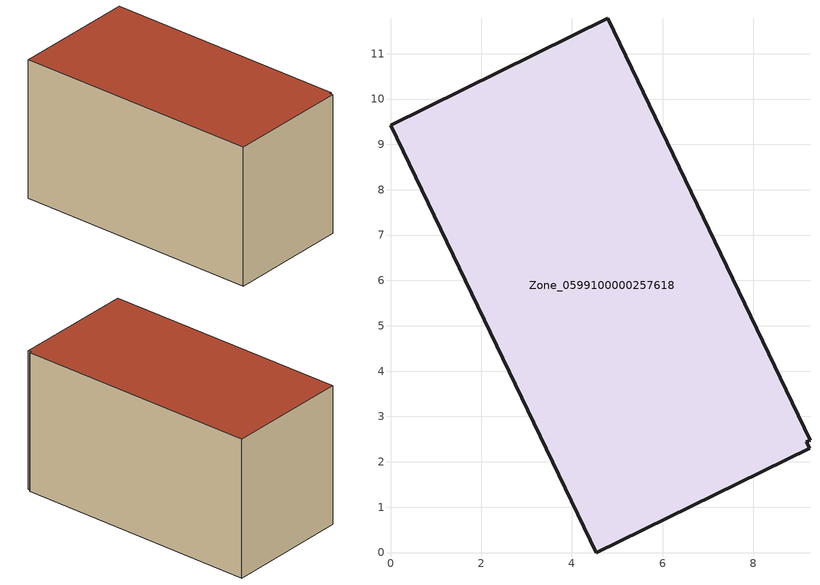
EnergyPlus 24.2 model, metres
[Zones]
Zone_0599100000257618
 floor ground (C_G): 9.25,2.48 9.17,2.45 9.24,2.3 4.54,0 0,9.43 4.79,11.78 z0
 wall outside (C_F): 9.25,2.48 4.79,11.78 0,9.43 4.54,0 9.24,2.3 9.17,2.45 9.25,2.48 z0:5.91
 roof outside (C_R): 9.17,2.45 9.25,2.48 4.79,11.78 0,9.43 4.54,0 9.24,2.3 z5.91
[BUILDING]
Pand.0599100000257618: North Axis=0; Terrain=City; Loads Convergence Tolerance Value=0.04; Temperature Convergence Tolerance Value=0.4; Solar Distribution=FullExterior; Maximum Number of Warmup Days=25; Minimum Number of Warmup Days=1
[Site:Location]
Rotterdam.The.Hague.AP_ZH_NLD Design_Conditions: Latitude=51.96; Longitude=4.45; Time Zone=1; Elevation=-4.5
[SITE:GROUNDTEMPERATURE:BUILDINGSURFACE]
18, 18, 18, 18, 18, 18, 18, 18, 18, 18, 18, 18
[MATERIAL] Thermal Absorptance=0.9; Solar Absorptance=0.7; Visible Absorptance=0.7
Name | Roughness | Thickness | Conductivity | Density | Specific Heat
G.TI.1965-1974 | MediumSmooth | 0.15 | 0.882353 | 540 | 1210
F.TI.1965-1974 | Rough | 0.3 | 0.697674 | 1920 | 840
R.TI.1965-1974 | MediumRough | 0.2 | 0.232558 | 1500 | 1000
[CONSTRUCTION]
C_G: G.TI.1965-1974
C_F: F.TI.1965-1974
C_R: R.TI.1965-1974
[ZONE]
Zone_0599100000257618: Type=1; Multiplier=1; Ceiling Height=Autocalculate; Volume=Autocalculate; Floor Area=autocalculate; Part of Total Floor Area=Yes
[ZONEINFILTRATION:DESIGNFLOWRATE]
Infil_Zone_0599100000257618: Zone or ZoneList or Space or SpaceList=Zone_0599100000257618; Schedule=AlwaysOn; Design Flow Rate Calculation Method=Flow/Area; Flow Rate per Floor Area=0.003; Constant Term Coefficient=1; Temperature Term Coefficient=0; Velocity Term Coefficient=0; Velocity Squared Term Coefficient=0
[HVACTEMPLATE:ZONE:IDEALLOADSAIRSYSTEM]
Zone_0599100000257618: Maximum Heating Supply Air Temperature=50; Minimum Cooling Supply Air Temperature=13; Maximum Heating Supply Air Humidity Ratio=0.0156; Minimum Cooling Supply Air Humidity Ratio=0.0077; Heating Limit=NoLimit; Cooling Limit=NoLimit; Dehumidification Control Type=ConstantSensibleHeatRatio; Cooling Sensible Heat Ratio=0.7; Dehumidification Setpoint=60; Humidification Control Type=None; Humidification Setpoint=30; Outdoor Air Method=None; Outdoor Air Flow Rate per Person=0.00944; Outdoor Air Flow Rate per Zone Floor Area=0; Outdoor Air Flow Rate per Zone=0; Demand Controlled Ventilation Type=None; Outdoor Air Economizer Type=NoEconomizer; Heat Recovery Type=None; Sensible Heat Recovery Effectiveness=0.7; Latent Heat Recovery Effectiveness=0.65
[ZONECONTROL:THERMOSTAT]
ThermostatControl_Zone_0599100000257618: Zone or ZoneList=Zone_0599100000257618; Control Type Schedule=DualSetpointControlType; Control 1=Thermostat_Zone_0599100000257618; Temperature Difference Between Cutout And Setpoint=0
[THERMOSTATSETPOINT:DUALSETPOINT]
Thermostat_Zone_0599100000257618: Heating Setpoint Temperature Schedule=HeatingSetpoint_Zone_0599100000257618; Cooling Setpoint Temperature Schedule=CoolingSetpoint_Zone_0599100000257618
[SCHEDULE:COMPACT]
HeatingSetpoint_Zone_0599100000257618: Through: 12/31, For: AllDays, Until: 24:00, 21
CoolingSetpoint_Zone_0599100000257618: Through: 12/31, For: AllDays, Until: 24:00, 24
DualSetpointControlType: Through: 12/31, For: AllDays, Until: 24:00, 4
AlwaysOn: Through: 12/31, For: AllDays, Until: 24:00, 1
